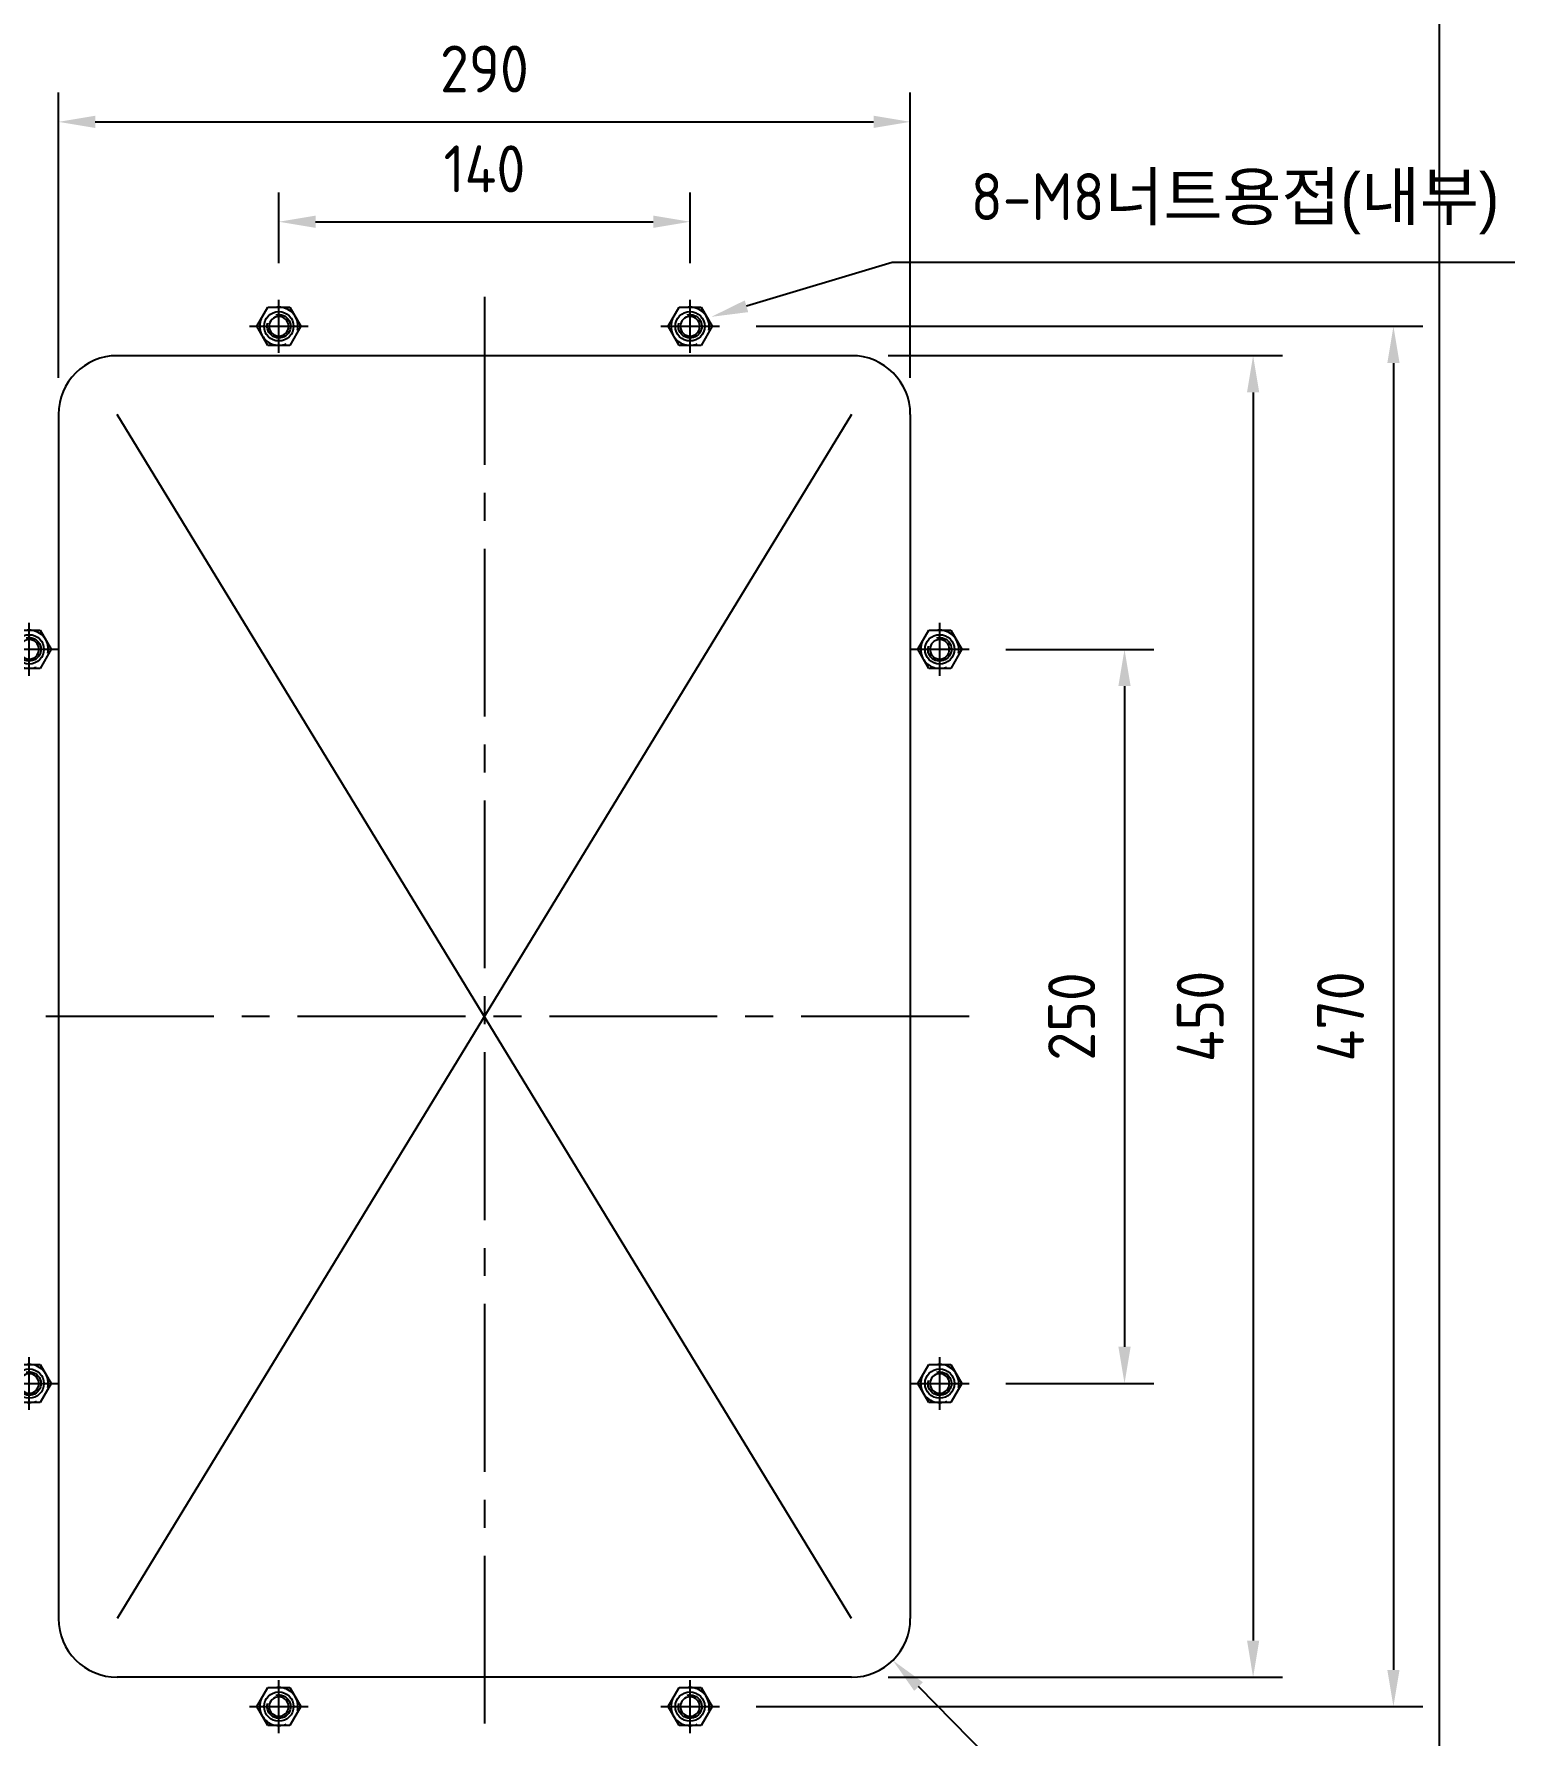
# Model space of a CAD drawing. Header units: millimetres. Extents: x 24815 to 37444, y -10619 to 6020.
# Drawn here: x 28576 to 29080, y 2544 to 3124 of the extents above; entities that cross this region are included whole.
import ezdxf

# ---------------------------------------------------------------- set-up
doc = ezdxf.new("R2010")
doc.units = ezdxf.units.MM
for name, pattern in [('CENTER', [50.8, 31.75, -6.35, 6.35, -6.35]), ('CENTER2', [28.575, 19.05, -3.175, 3.175, -3.175]), ('HIDDENX2', [19.05, 12.7, -6.35])]:
    doc.linetypes.add(name, pattern=pattern)
doc.layers.add('CENTER', color=1, linetype='CENTER')
doc.layers.add('THIN', color=3, linetype='Continuous')
doc.styles.get("Standard").update_dxf_attribs({"font": 'ISOCP.SHX', "bigfont": 'WHGTXT.SHX'})
doc.dimstyles.new('PS-5', dxfattribs={"dimscale": 5, "dimtxt": 3.2, "dimasz": 2.5, "dimexe": 2, "dimexo": 2.5, "dimgap": 2, "dimtad": 1, "dimtoh": 1, "dimrnd": 0.05, "dimzin": 12, "dimdsep": 46, "dimtxsty": 'Standard', "dimcen": 0, "dimclrt": 2, "dimazin": 3, "dimtfac": 1, "dimtofl": 0, "dimtmove": 0, "dimatfit": 3, "dimfxl": 0.18, "dimtolj": 1, "dimtzin": 0, "dimarcsym": 0})

# ---------------------------------------------------------------- blocks, each defined once
blk = doc.blocks.new('TTYU')
at = {"color": 2, "linetype": 'HIDDENX2'}
blk.add_lwpolyline([(-49709.55, 19626.02), (-49702.04, 19626.02), (-49698.29, 19632.52), (-49702.04, 19639.02), (-49709.55, 19639.02), (-49713.3, 19632.52), (-49709.55, 19626.02)], dxfattribs=at)
blk.add_circle((-49705.79, 19632.52), 6.5, dxfattribs=at)
blk.add_circle((-49705.79, 19632.52), 3.32)
at = {"layer": 'CENTER'}
for p, q in [((-49705.79, 19641.52), (-49705.79, 19623.52)), ((-49715.8, 19632.52), (-49695.79, 19632.52))]:
    blk.add_line(p, q, dxfattribs=at)
at = {"layer": 'THIN'}
blk.add_arc((-49705.79, 19632.52), 4, 255, 195, dxfattribs=at)
blk = doc.blocks.new('ASERFAWEW')
at = {"color": 1, "linetype": 'CENTER2', "ltscale": 3}
for p, q in [((-1459.43, -8335.67), (-1459.43, -8825.67)), ((-1294.43, -8580.67), (-1624.43, -8580.67))]:
    blk.add_line(p, q, dxfattribs=at)
at = {"color": 3}
for p, q in [((-1334.43, -8355.67), (-1584.43, -8355.67)), ((-1604.43, -8375.67), (-1604.43, -8785.67)), ((-1314.43, -8375.67), (-1314.43, -8785.67)), ((-1334.43, -8805.67), (-1584.43, -8805.67))]:
    blk.add_line(p, q, dxfattribs=at)
for p, q in [((-1334.43, -8785.67), (-1584.43, -8375.67)), ((-1334.43, -8375.67), (-1584.43, -8785.67))]:
    blk.add_line(p, q)
for centre in [(-1529.43, -8345.67), (-1389.43, -8345.67), (-1614.43, -8455.67), (-1304.43, -8455.67), (-1614.43, -8705.67), (-1304.43, -8705.67), (-1529.43, -8815.67), (-1389.43, -8815.67)]:
    blk.add_circle(centre, 5, dxfattribs=at)
for centre, start, end in [((-1584.43, -8375.67), 90, 180), ((-1334.43, -8375.67), 0, 90), ((-1584.43, -8785.67), 180, 270), ((-1334.43, -8785.67), 270, 0)]:
    blk.add_arc(centre, 20, start, end, dxfattribs=at)
at = {"xscale": -1, "rotation": 180}
for p in [(48176.37, 11286.86), (48316.37, 11286.86), (48091.37, 11176.86), (48401.37, 11176.86), (48091.37, 10926.86), (48401.37, 10926.86), (48176.37, 10816.86), (48316.37, 10816.86)]:
    blk.add_blockref('TTYU', p, dxfattribs=at)
blk = doc.blocks.new('*D513')
at = {"color": 0, "lineweight": -2, "transparency": 16777216}
for p, q in [((28659.48, 3045.52), (28659.48, 3069.62)), ((28799.48, 3045.52), (28799.48, 3069.62)), ((28671.98, 3059.62), (28786.98, 3059.62))]:
    blk.add_line(p, q, dxfattribs=at)
at = {"color": 0, "transparency": 16777216}
for points in [[(28671.98, 3061.7), (28671.98, 3057.53), (28659.48, 3059.62)], [(28786.98, 3061.7), (28786.98, 3057.53), (28799.48, 3059.62)]]:
    blk.add_solid(points, dxfattribs=at)
at = {"layer": 'Defpoints', "color": 0, "transparency": 16777216}
for p in [(28799.48, 3059.62), (28659.48, 3033.02), (28799.48, 3033.02)]:
    blk.add_point(p, dxfattribs=at)
at = {"color": 2, "transparency": 16777216, "insert": (28729.48, 3077.62), "char_height": 16, "attachment_point": 5}
blk.add_mtext('\\A1;140', dxfattribs=at)
blk = doc.blocks.new('*D514')
at = {"color": 0, "lineweight": -2, "transparency": 16777216}
for p, q in [((28584.48, 3006.52), (28584.48, 3103.63)), ((28874.48, 3006.52), (28874.48, 3103.63)), ((28596.98, 3093.63), (28861.98, 3093.63))]:
    blk.add_line(p, q, dxfattribs=at)
at = {"color": 0, "transparency": 16777216}
for points in [[(28596.98, 3095.72), (28596.98, 3091.55), (28584.48, 3093.63)], [(28861.98, 3095.72), (28861.98, 3091.55), (28874.48, 3093.63)]]:
    blk.add_solid(points, dxfattribs=at)
at = {"layer": 'Defpoints', "color": 0, "transparency": 16777216}
for p in [(28874.48, 3093.63), (28584.48, 2994.02), (28874.48, 2994.02)]:
    blk.add_point(p, dxfattribs=at)
at = {"color": 2, "transparency": 16777216, "insert": (28729.48, 3111.64), "char_height": 16, "attachment_point": 5}
blk.add_mtext('\\A1;290', dxfattribs=at)
blk = doc.blocks.new('*D515')
at = {"color": 0, "lineweight": -2, "transparency": 16777216}
for p, q in [((28906.99, 2914.02), (28957.41, 2914.02)), ((28947.41, 2901.52), (28947.41, 2676.52)), ((28906.99, 2664.02), (28957.41, 2664.02))]:
    blk.add_line(p, q, dxfattribs=at)
at = {"color": 0, "transparency": 16777216}
for points in [[(28945.32, 2901.52), (28949.49, 2901.52), (28947.41, 2914.02)], [(28945.32, 2676.52), (28949.49, 2676.52), (28947.41, 2664.02)]]:
    blk.add_solid(points, dxfattribs=at)
at = {"layer": 'Defpoints', "color": 0, "transparency": 16777216}
for p in [(28894.49, 2914.02), (28894.49, 2664.02), (28947.41, 2664.02)]:
    blk.add_point(p, dxfattribs=at)
at = {"color": 2, "transparency": 16777216, "insert": (28929.4, 2789.02), "char_height": 16, "attachment_point": 5, "rotation": 90}
blk.add_mtext('\\A1;250', dxfattribs=at)
blk = doc.blocks.new('*D516')
at = {"color": 0, "lineweight": -2, "transparency": 16777216}
for p, q in [((28866.98, 3014.02), (29001.19, 3014.02)), ((28991.19, 3001.52), (28991.19, 2576.52)), ((28866.98, 2564.02), (29001.19, 2564.02))]:
    blk.add_line(p, q, dxfattribs=at)
at = {"color": 0, "transparency": 16777216}
for points in [[(28989.11, 3001.52), (28993.28, 3001.52), (28991.19, 3014.02)], [(28989.11, 2576.52), (28993.28, 2576.52), (28991.19, 2564.02)]]:
    blk.add_solid(points, dxfattribs=at)
at = {"layer": 'Defpoints', "color": 0, "transparency": 16777216}
for p in [(28854.48, 3014.02), (28854.48, 2564.02), (28991.19, 2564.02)]:
    blk.add_point(p, dxfattribs=at)
at = {"color": 2, "transparency": 16777216, "insert": (28973.19, 2789.02), "char_height": 16, "attachment_point": 5, "rotation": 90}
blk.add_mtext('\\A1;450', dxfattribs=at)
blk = doc.blocks.new('*D517')
at = {"color": 0, "lineweight": -2, "transparency": 16777216}
for p, q in [((28821.99, 3024.02), (29048.96, 3024.02)), ((29038.96, 3011.52), (29038.96, 2566.52)), ((28821.99, 2554.02), (29048.96, 2554.02))]:
    blk.add_line(p, q, dxfattribs=at)
at = {"color": 0, "transparency": 16777216}
for points in [[(29036.88, 3011.52), (29041.04, 3011.52), (29038.96, 3024.02)], [(29036.88, 2566.52), (29041.04, 2566.52), (29038.96, 2554.02)]]:
    blk.add_solid(points, dxfattribs=at)
at = {"layer": 'Defpoints', "color": 0, "transparency": 16777216}
for p in [(28809.49, 3024.02), (28809.49, 2554.02), (29038.96, 2554.02)]:
    blk.add_point(p, dxfattribs=at)
at = {"color": 2, "transparency": 16777216, "insert": (29020.96, 2789.02), "char_height": 16, "attachment_point": 5, "rotation": 90}
blk.add_mtext('\\A1;470', dxfattribs=at)
blk = doc.blocks.new('*D518')
at = {"color": 0, "lineweight": -2, "transparency": 16777216}
for p, q in [((28954.84, 2482), (28877.27, 2560.85)), ((29000.99, 2482), (28954.84, 2482))]:
    blk.add_line(p, q, dxfattribs=at)
at = {"color": 0, "transparency": 16777216}
blk.add_solid([(28878.76, 2562.31), (28875.79, 2559.39), (28868.51, 2569.76)], dxfattribs=at)
at = {"layer": 'Defpoints', "color": 0, "transparency": 16777216}
for p in [(28854.48, 2584.02), (28868.51, 2569.76)]:
    blk.add_point(p, dxfattribs=at)
at = {"color": 2, "transparency": 16777216, "insert": (28985.79, 2500), "char_height": 16, "attachment_point": 5}
blk.add_mtext('\\A1;R20', dxfattribs=at)
blk = doc.blocks.new('*D519')
at = {"color": 0, "lineweight": -2, "transparency": 16777216}
for p, q in [((28868.27, 3045.7), (28818.71, 3030.83)), ((29080.34, 3045.7), (28868.27, 3045.7))]:
    blk.add_line(p, q, dxfattribs=at)
at = {"color": 0, "transparency": 16777216}
blk.add_solid([(28818.11, 3032.83), (28819.3, 3028.84), (28806.73, 3027.24)], dxfattribs=at)
at = {"layer": 'Defpoints', "color": 0, "transparency": 16777216}
for p in [(28806.73, 3027.24), (28799.07, 3024.94)]:
    blk.add_point(p, dxfattribs=at)
at = {"color": 2, "transparency": 16777216, "insert": (28985.05, 3065.76), "char_height": 16, "attachment_point": 5}
blk.add_mtext('\\A1;8-M8{\\fGulim|b0|i0|c129|p50;너트용접(내부)}', dxfattribs=at)

msp = doc.modelspace()

# ---------------------------------------------------------------- linework, layer by layer
at = {"color": 3}
msp.add_lwpolyline([(28404.48064, 3132.01815), (29054.48064, 3132.01815), (29054.48064, 2232.01815), (28404.48064, 2232.01815)], close=True, dxfattribs=at)

# ---------------------------------------------------------------- block references
msp.add_blockref('ASERFAWEW', (30188.90965, 11369.68562))

# ---------------------------------------------------------------- dimensions: what is measured, and where the dimension line sits
for base, p1, p2, picture, middle in [((28874.48064, 3093.63443), (28584.48064, 2994.01815), (28874.48064, 2994.01815), '*D514', (28729.48064, 3111.636)), ((28799.48064, 3059.61615), (28659.48064, 3033.01815), (28799.48064, 3033.01815), '*D513', (28729.48064, 3077.61615))]:
    dim = msp.add_linear_dim(base=base, p1=p1, p2=p2, dimstyle='PS-5')
    dim.commit()
    dim.dimension.update_dxf_attribs({"geometry": picture, "text_midpoint": middle})
dim = msp.add_diameter_dim_2p(p1=(28799.06919, 3024.94376), p2=(28806.73209, 3027.24157), text='8-M8{\\fGulim|b0|i0|c129|p50;너트용접(내부)}', dimstyle='PS-5')
dim.commit()
dim.dimension.update_dxf_attribs({"geometry": '*D519', "text_midpoint": (28985.04873, 3045.69535), "dimtype": 163})
for base, p1, p2, picture, middle in [((29038.95876, 2554.01815), (28809.48619, 3024.01815), (28809.48619, 2554.01815), '*D517', (29020.95876, 2789.01815)), ((28991.19233, 2564.01815), (28854.48064, 3014.01815), (28854.48064, 2564.01815), '*D516', (28973.19233, 2789.01815)), ((28947.40646, 2664.01815), (28894.48619, 2914.01815), (28894.48619, 2664.01815), '*D515', (28929.40489, 2789.01815))]:
    dim = msp.add_linear_dim(base=base, p1=p1, p2=p2, angle=90, dimstyle='PS-5')
    dim.commit()
    dim.dimension.update_dxf_attribs({"geometry": picture, "text_midpoint": middle})
dim = msp.add_radius_dim(center=(28854.48064, 2584.01815), mpoint=(28868.5062, 2569.7604), dimstyle='PS-5')
dim.commit()
dim.dimension.update_dxf_attribs({"geometry": '*D518', "text_midpoint": (28985.7885, 2482.0013), "dimtype": 164})

doc.saveas('drawing.dxf')
